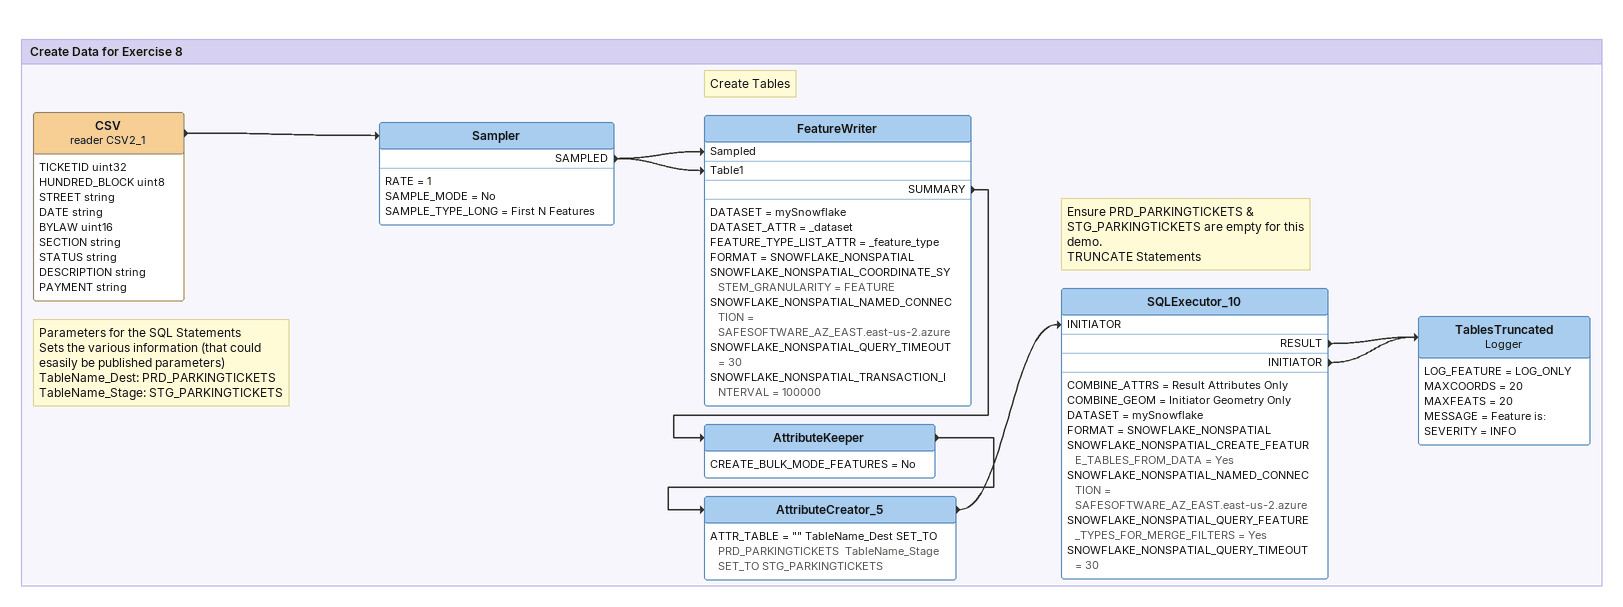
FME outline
Bookmark: Create Data for Exercise 8
CSV (reader CSV2_1)
    attributes: TICKETID uint32, HUNDRED_BLOCK uint8, STREET string, DATE string, BYLAW uint16, SECTION string, STATUS string, DESCRIPTION string, PAYMENT string
    -> Sampler
Sampler
    RATE = 1
    SAMPLE_MODE = No
    SAMPLE_TYPE_LONG = First N Features
    SAMPLED -> FeatureWriter [Sampled]
    SAMPLED -> FeatureWriter [Table1]
Note: Create Tables
FeatureWriter
    DATASET = mySnowflake
    DATASET_ATTR = _dataset
    FEATURE_TYPE_LIST_ATTR = _feature_type
    FORMAT = SNOWFLAKE_NONSPATIAL
    SNOWFLAKE_NONSPATIAL_COORDINATE_SYSTEM_GRANULARITY = FEATURE
    SNOWFLAKE_NONSPATIAL_NAMED_CONNECTION = SAFESOFTWARE_AZ_EAST.east-us-2.azure
    SNOWFLAKE_NONSPATIAL_QUERY_TIMEOUT = 30
    SNOWFLAKE_NONSPATIAL_TRANSACTION_INTERVAL = 100000
    SUMMARY -> AttributeKeeper
AttributeKeeper
    CREATE_BULK_MODE_FEATURES = No
    -> AttributeCreator_5
Note: Parameters for the SQL Statements / Sets the various information (that could esasily be published parameters) / TableName_Dest: PRD_PARKINGTICKETS / TableName_Stage: STG_PARKINGTICKETS
AttributeCreator_5
    ATTR_TABLE = "" TableName_Dest SET_TO PRD_PARKINGTICKETS  TableName_Stage SET_TO STG_PARKINGTICKETS
    -> SQLExecutor_10 [INITIATOR]
Note: Ensure PRD_PARKINGTICKETS & STG_PARKINGTICKETS are empty for this demo. / TRUNCATE Statements
SQLExecutor_10
    COMBINE_ATTRS = Result Attributes Only
    COMBINE_GEOM = Initiator Geometry Only
    DATASET = mySnowflake
    FORMAT = SNOWFLAKE_NONSPATIAL
    SNOWFLAKE_NONSPATIAL_CREATE_FEATURE_TABLES_FROM_DATA = Yes
    SNOWFLAKE_NONSPATIAL_NAMED_CONNECTION = SAFESOFTWARE_AZ_EAST.east-us-2.azure
    SNOWFLAKE_NONSPATIAL_QUERY_FEATURE_TYPES_FOR_MERGE_FILTERS = Yes
    SNOWFLAKE_NONSPATIAL_QUERY_TIMEOUT = 30
    RESULT -> TablesTruncated
    INITIATOR -> TablesTruncated
TablesTruncated: Logger
    LOG_FEATURE = LOG_ONLY
    MAXCOORDS = 20
    MAXFEATS = 20
    MESSAGE = Feature is:
    SEVERITY = INFO
